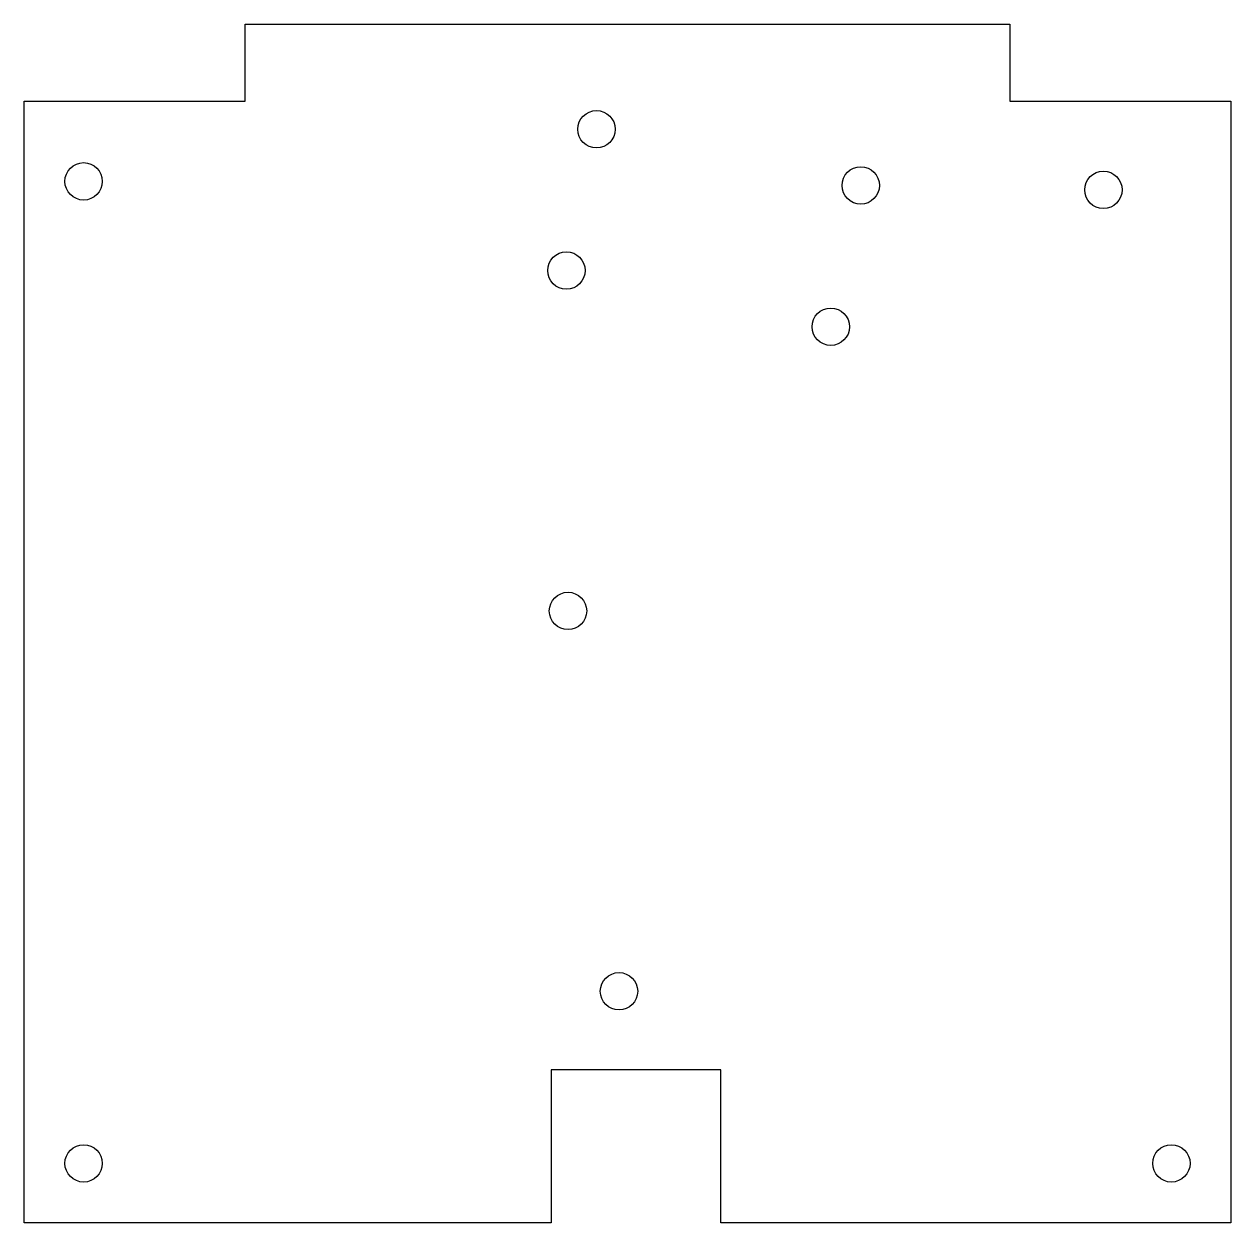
# Model space of a CAD drawing. Header units: millimetres. Extents: x -152 to -10, y -85 to 56.
import ezdxf

# ---------------------------------------------------------------- set-up
doc = ezdxf.new("R2010")
doc.units = ezdxf.units.MM
doc.layers.add('M3_THROUGH_BORES', color=1, linetype='CONTINUOUS')
doc.layers.add('OUTER_PROFILE_UNCHANGED', color=7, linetype='CONTINUOUS')

msp = doc.modelspace()

# ---------------------------------------------------------------- linework, layer by layer
at = {"layer": 'M3_THROUGH_BORES'}
for centre in [(-84.65, 43.68), (-145, 37.55), (-53.55, 37.07), (-25, 36.55), (-88.19, 27.06), (-57.08, 20.44), (-88, -13), (-82, -57.75), (-145, -78), (-17, -78)]:
    msp.add_circle(centre, 2.2, dxfattribs=at)
at = {"layer": 'OUTER_PROFILE_UNCHANGED'}
for p, q in [((-126, 47), (-126, 56.05)), ((-126, 56.05), (-36, 56.05)), ((-36, 56.05), (-36, 47)), ((-152, -85), (-152, 47)), ((-152, 47), (-126, 47)), ((-36, 47), (-10, 47)), ((-10, 47), (-10, -85)), ((-70, -67), (-90, -67)), ((-90, -67), (-90, -85)), ((-70, -85), (-70, -67)), ((-90, -85), (-152, -85)), ((-10, -85), (-70, -85))]:
    msp.add_line(p, q, dxfattribs=at)

doc.saveas('drawing.dxf')
